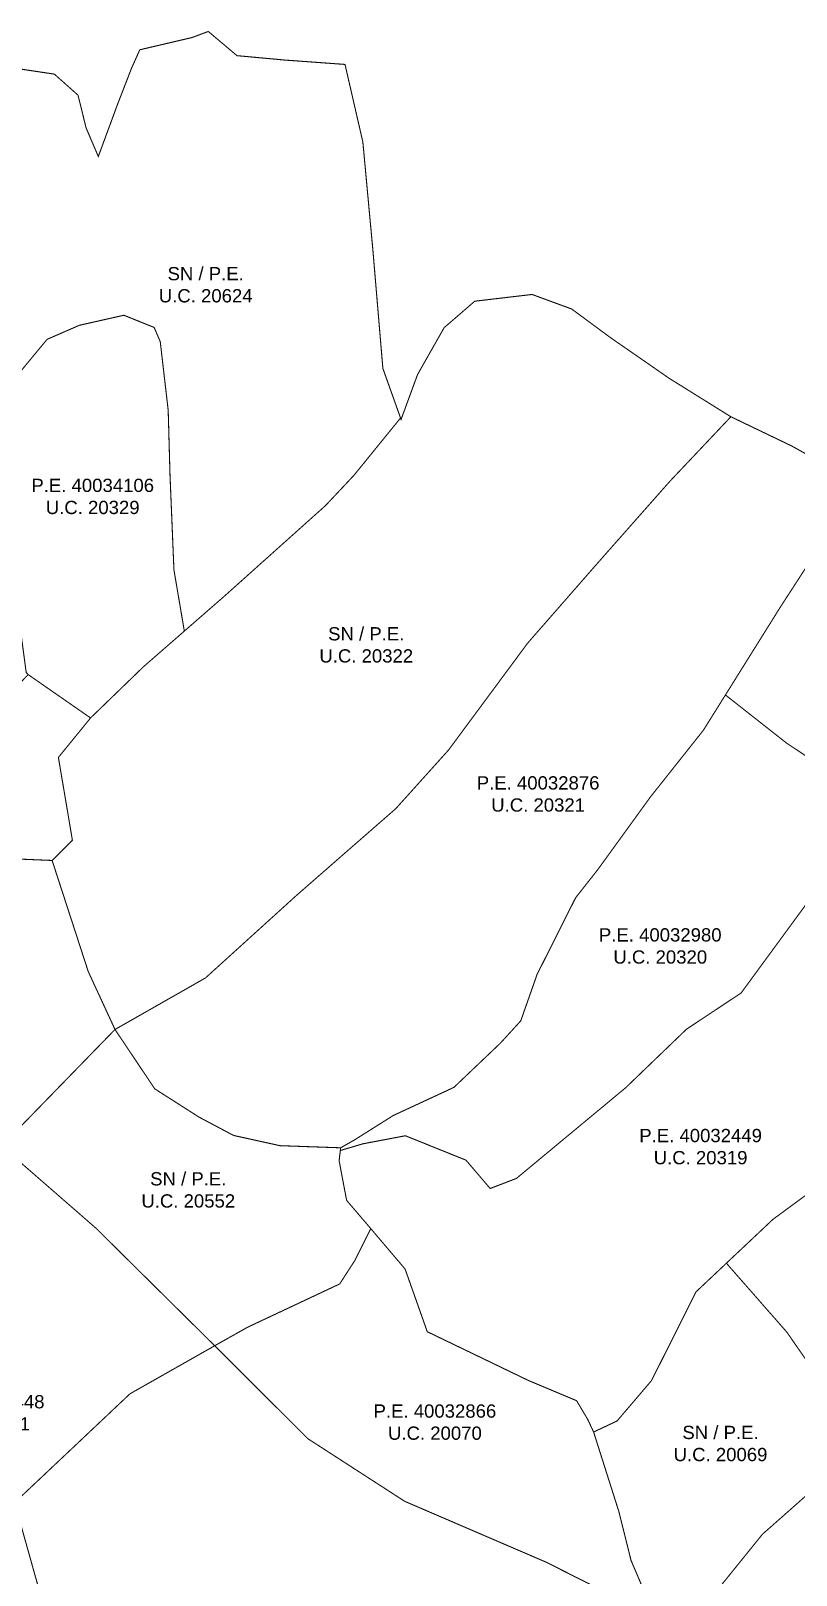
# Model space of a CAD drawing. Header units: metres. Extents: x 561401 to 594056, y 8460144 to 8508504.
# Drawn here: x 586736.9 to 586881, y 8502036.7 to 8502327.8 of the extents above; entities that cross this region are included whole.
import ezdxf

# ---------------------------------------------------------------- set-up
doc = ezdxf.new("R2010")
doc.units = ezdxf.units.M
for name, color, linetype in [('1.2. AFECTADOS BASE GRAFICA GORE', 76, 'Continuous'), ('1.2. AFECTADOS BASE GRAFICA SUNARP', 150, 'Continuous'), ('1.2. BASE GRAFICA GORE', 76, 'Continuous'), ('1.2. BASE GRAFICA SUNARP', 150, 'Continuous'), ('1.3 ETIQUETA P.E. Y U.C.', 1, 'Continuous')]:
    doc.layers.add(name, color=color, linetype=linetype)
doc.styles.add('Arial', font='arial.ttf', dxfattribs={"height": 1})

msp = doc.modelspace()

# ---------------------------------------------------------------- linework, layer by layer
at = {"layer": '1.2. AFECTADOS BASE GRAFICA GORE', "color": 64, "linetype": 'Continuous', "lineweight": -3, "const_width": 0.2}
msp.add_lwpolyline([(586694.85, 8502151.04), (586696.85, 8502147.35), (586699.75, 8502140.28), (586702.35, 8502124.74), (586702.6, 8502113.73), (586720.27, 8502115.49), (586732.5, 8502118.7), (586752.77, 8502139.56), (586747.74, 8502150.46), (586740.93, 8502171.42), (586731.42, 8502171.82), (586726.47, 8502171.83), (586708.55, 8502159.67), (586704.02, 8502156.83), (586694.85, 8502151.04)], close=True, dxfattribs=at)
at = {"layer": '1.2. AFECTADOS BASE GRAFICA SUNARP', "color": 64, "linetype": 'Continuous', "lineweight": -3, "const_width": 0.2}
msp.add_lwpolyline([(586702.6, 8502113.73), (586704.99, 8502102.52), (586706.9, 8502086.98), (586708.77, 8502071.75), (586709.45, 8502052.55), (586712.13, 8502033.2), (586715.98, 8502013.25), (586719.77, 8501993.73), (586725.38, 8501994.82), (586731.11, 8502001.28), (586743.85, 8502015.18), (586738.78, 8502032.86), (586733.87, 8502050.38), (586755.6, 8502070.9), (586771.55, 8502079.95), (586749.17, 8502102.12), (586734.74, 8502114.7), (586732.5, 8502118.7), (586720.27, 8502115.49), (586702.6, 8502113.73)], close=True, dxfattribs=at)
at = {"layer": '1.2. BASE GRAFICA GORE', "color": 64, "linetype": 'Continuous', "lineweight": -3, "const_width": 0.2}
msp.add_lwpolyline([(586734.63, 8502263.16), (586739.98, 8502269.64), (586746.06, 8502272.29), (586754.44, 8502274.18), (586760.14, 8502271.89), (586761.29, 8502269.22), (586762.79, 8502256.27), (586763.13, 8502244.08), (586763.87, 8502226.2), (586765.83, 8502214.65), (586773.37, 8502221.23), (586792.44, 8502238.33), (586797.78, 8502244.02), (586806.55, 8502254.82), (586803.22, 8502264.16), (586801.34, 8502286.46), (586799.45, 8502306.84), (586796.09, 8502321.46), (586784.75, 8502322.28), (586775.75, 8502323.11), (586770.34, 8502327.67), (586767.26, 8502326.52), (586757.45, 8502324.22), (586755.91, 8502320.8), (586753.3, 8502314.07), (586749.63, 8502304.11), (586747.33, 8502309.49), (586745.81, 8502315.66), (586741.35, 8502319.63), (586733.48, 8502320.81)], dxfattribs=at)
for points in [[(586740.93, 8502171.42), (586747.74, 8502150.46), (586752.77, 8502139.56), (586769.82, 8502149.28), (586786.98, 8502164.86), (586805.67, 8502181.2), (586815.58, 8502192.22), (586830.47, 8502212.36), (586843.43, 8502227.2), (586857.17, 8502242.77), (586868.76, 8502255.05), (586857.18, 8502262.27), (586846.06, 8502269.98), (586838.78, 8502275.36), (586831.32, 8502278.1), (586820.53, 8502276.83), (586814.76, 8502271.84), (586809.75, 8502263), (586806.65, 8502254.54), (586806.55, 8502254.82), (586797.78, 8502244.02), (586792.44, 8502238.33), (586773.37, 8502221.23), (586765.83, 8502214.65), (586758.13, 8502207.93), (586748.17, 8502198.28), (586742.11, 8502190.84), (586744.75, 8502175.22), (586740.93, 8502171.42)], [(586697.63, 8502175.34), (586704.02, 8502156.83), (586708.55, 8502159.67), (586726.47, 8502171.83), (586731.42, 8502171.82), (586740.93, 8502171.42), (586744.75, 8502175.22), (586742.11, 8502190.84), (586748.17, 8502198.28), (586736.42, 8502206.45), (586725.74, 8502195.43), (586713.55, 8502186.32), (586697.63, 8502175.34)], [(586732.5, 8502118.7), (586734.74, 8502114.7), (586749.17, 8502102.12), (586771.55, 8502079.95), (586777.7, 8502083.42), (586795.09, 8502091.6), (586797.89, 8502095.94), (586800.94, 8502102.03), (586796.39, 8502107.36), (586794.98, 8502114.83), (586795.21, 8502116.75), (586795.27, 8502117.26), (586783.84, 8502117.66), (586775.1, 8502119.59), (586768.62, 8502123.03), (586760.26, 8502128.37), (586752.77, 8502139.56), (586732.5, 8502118.7)], [(586842.91, 8502063.69), (586847.68, 8502048.65), (586849.95, 8502039.51), (586852.22, 8502034.18), (586851.98, 8502030.24), (586855.64, 8502028.46), (586859.72, 8502025.87), (586874.7, 8502044.41), (586892.26, 8502059.96), (586895.29, 8502062.64), (586894.77, 8502063.12), (586888.82, 8502068.74), (586879.34, 8502082.47), (586867.92, 8502095.51), (586862.21, 8502090.12), (586853.81, 8502073.38), (586847.33, 8502065.77), (586842.91, 8502063.69)], [(586859.72, 8502025.87), (586862.59, 8502024.05), (586870.07, 8502019.29), (586878.07, 8502015.85), (586889.11, 8502012.4), (586907.6, 8502005.68), (586911.16, 8502008.18), (586915.39, 8502021.12), (586915.55, 8502027.15), (586910.07, 8502031.79), (586904.76, 8502039.03), (586898.68, 8502047.79), (586892.26, 8502059.96), (586874.7, 8502044.41), (586859.72, 8502025.87)]]:
    msp.add_lwpolyline(points, close=True, dxfattribs=at)
at = {"layer": '1.2. BASE GRAFICA SUNARP', "color": 64, "linetype": 'Continuous', "lineweight": -3, "const_width": 0.2}
for points in [[(586730.72, 8502257.6), (586731.19, 8502251.38), (586731.17, 8502249.85), (586731.17, 8502246.05), (586733.04, 8502229.3), (586736.05, 8502206.83), (586736.42, 8502206.45), (586748.17, 8502198.28), (586758.13, 8502207.93), (586765.83, 8502214.65), (586763.87, 8502226.2), (586763.13, 8502244.08), (586762.79, 8502256.27), (586761.29, 8502269.22), (586760.14, 8502271.89), (586754.44, 8502274.18), (586746.06, 8502272.29), (586739.98, 8502269.64), (586734.63, 8502263.16), (586730.72, 8502257.6)], [(586867.74, 8502202.61), (586879.24, 8502193.55), (586896.98, 8502181.73), (586911.99, 8502201.53), (586944.32, 8502186.75), (586950.35, 8502196.16), (586959.97, 8502212.17), (586956.9, 8502217.56), (586946.16, 8502221.81), (586931.2, 8502227.97), (586920.2, 8502232.47), (586918.92, 8502232.99), (586905.5, 8502239.16), (586893.35, 8502242.77), (586878.06, 8502219.14), (586867.74, 8502202.61)], [(586867.92, 8502095.51), (586879.34, 8502082.47), (586888.82, 8502068.74), (586894.77, 8502063.12), (586907.1, 8502074.05), (586913.58, 8502079.74), (586931.09, 8502071.71), (586934.9, 8502073.23), (586948.64, 8502094.15), (586960.49, 8502119.25), (586972.95, 8502150.06), (586965.4, 8502150.06), (586953.32, 8502153.28), (586940.44, 8502159.72), (586933.44, 8502169.06), (586921.12, 8502152.54), (586903.01, 8502129.25), (586892.71, 8502112.89), (586885.48, 8502110.24), (586876.71, 8502103.79), (586867.92, 8502095.51)], [(586771.55, 8502079.95), (586789.08, 8502062.44), (586807.33, 8502050.63), (586833.96, 8502039.16), (586843.08, 8502034.57), (586845.85, 8502033.22), (586851.98, 8502030.24), (586852.22, 8502034.18), (586849.95, 8502039.51), (586847.68, 8502048.65), (586842.91, 8502063.69), (586841.81, 8502066.05), (586839.71, 8502069.59), (586830.6, 8502073.42), (586811.58, 8502082.6), (586807.41, 8502094.4), (586800.94, 8502102.03), (586797.89, 8502095.94), (586795.09, 8502091.6), (586777.7, 8502083.42), (586771.55, 8502079.95)], [(586743.85, 8502015.18), (586758.88, 8501998.18), (586766.05, 8501992.16), (586775.23, 8501984.45), (586786.68, 8501996.61), (586806.1, 8502009.13), (586829.59, 8502019.14), (586845.85, 8502033.22), (586843.08, 8502034.57), (586833.96, 8502039.16), (586807.33, 8502050.63), (586789.08, 8502062.44), (586771.55, 8502079.95), (586755.6, 8502070.9), (586733.87, 8502050.38), (586738.78, 8502032.86), (586743.85, 8502015.18)]]:
    msp.add_lwpolyline(points, close=True, dxfattribs=at)
for points in [[(586891.3, 8502243.39), (586880.18, 8502249.56), (586868.76, 8502255.05), (586857.17, 8502242.77), (586843.43, 8502227.2), (586830.47, 8502212.36), (586815.58, 8502192.22), (586805.67, 8502181.2), (586786.98, 8502164.86), (586769.82, 8502149.28), (586752.77, 8502139.56), (586752.77, 8502139.56), (586760.26, 8502128.37), (586768.62, 8502123.03), (586775.1, 8502119.59), (586783.84, 8502117.66), (586795.27, 8502117.26), (586797.93, 8502118.78), (586805.17, 8502123.34), (586816.6, 8502128.65), (586825.38, 8502137.01), (586829.19, 8502141.19), (586832.26, 8502149.93), (586839.52, 8502164.38), (586843.71, 8502169.71), (586853.62, 8502183.4), (586863.56, 8502195.93), (586867.74, 8502202.61), (586878.06, 8502219.14), (586893.35, 8502242.77)], [(586896.98, 8502181.73), (586879.24, 8502193.55), (586867.74, 8502202.61), (586863.56, 8502195.93), (586853.62, 8502183.4), (586843.71, 8502169.71), (586839.52, 8502164.38), (586832.26, 8502149.93), (586829.19, 8502141.19), (586825.38, 8502137.01), (586816.6, 8502128.65), (586805.17, 8502123.34), (586797.93, 8502118.78), (586795.27, 8502117.26), (586795.21, 8502116.75), (586795.21, 8502116.75), (586799.45, 8502118.01), (586807.46, 8502119.53), (586818.87, 8502114.93), (586823.43, 8502109.59), (586828.38, 8502111.49), (586848.96, 8502128.59), (586860.4, 8502139.61), (586870.69, 8502146.44), (586884.05, 8502164.68)], [(586884.05, 8502164.68), (586870.69, 8502146.44), (586860.4, 8502139.61), (586848.96, 8502128.59), (586828.38, 8502111.49), (586823.43, 8502109.59), (586818.87, 8502114.93), (586807.46, 8502119.53), (586799.45, 8502118.01), (586795.21, 8502116.75), (586794.98, 8502114.83), (586794.98, 8502114.83), (586796.39, 8502107.36), (586800.94, 8502102.03), (586807.41, 8502094.4), (586811.58, 8502082.6), (586830.6, 8502073.42), (586839.71, 8502069.59), (586841.81, 8502066.05), (586842.91, 8502063.69), (586847.33, 8502065.77), (586853.81, 8502073.38), (586862.21, 8502090.12), (586867.92, 8502095.51), (586876.71, 8502103.79), (586885.48, 8502110.24)]]:
    msp.add_lwpolyline(points, dxfattribs=at)

# ---------------------------------------------------------------- texts
at = {"layer": '1.3 ETIQUETA P.E. Y U.C.', "color": 1, "char_height": 2.5, "attachment_point": 5, "style": 'Arial'}
for s, insert in [('SN / P.E.\\PU.C. 20624', (586769.85, 8502279.92)), ('P.E. 40034106\\PU.C. 20329', (586748.57, 8502240.02)), ('SN / P.E.\\PU.C. 20322', (586800.09, 8502212.04)), ('P.E. 40032876\\PU.C. 20321', (586832.46, 8502183.94)), ('P.E. 40032980\\PU.C. 20320', (586855.46, 8502155.29)), ('P.E. 40032449\\PU.C. 20319', (586863.06, 8502117.47)), ('SN / P.E.\\PU.C. 20552', (586766.57, 8502109.31)), ('P.E. 40032448\\PU.C. 20551', (586727.94, 8502067.3)), ('P.E. 40032866\\PU.C. 20070', (586813.02, 8502065.54)), ('SN / P.E.\\PU.C. 20069', (586866.81, 8502061.51))]:
    msp.add_mtext(s, dxfattribs=dict(at, insert=insert))

doc.saveas('drawing.dxf')
